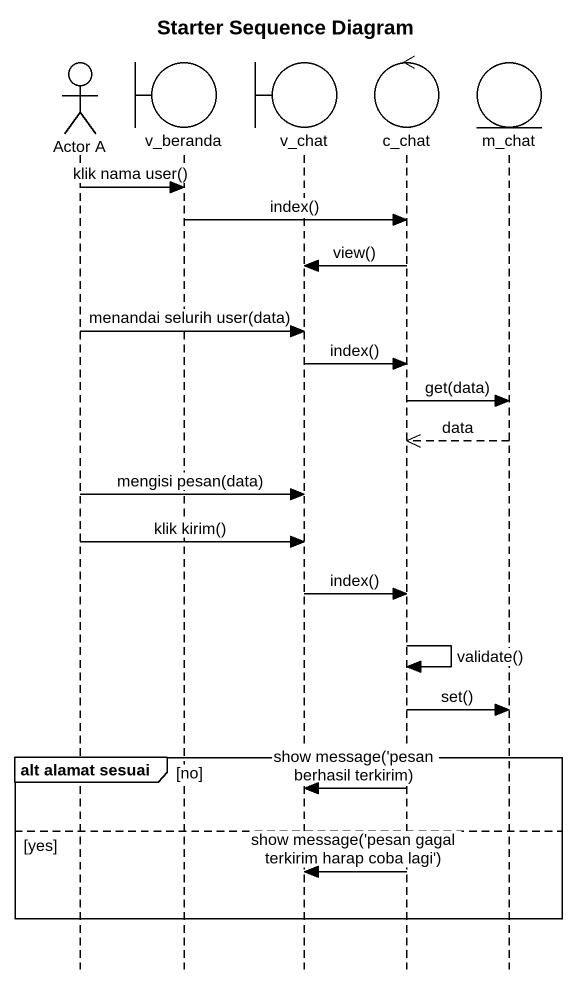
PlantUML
@startuml
title Starter Sequence Diagram
hide footbox
actor "Actor A" as Actor_A
boundary v_beranda
boundary v_chat
control c_chat
entity m_chat

Actor_A -> v_beranda : klik nama user()
v_beranda -> c_chat : index()
c_chat -> v_chat : view()
Actor_A -> v_chat : menandai selurih user(data)
v_chat -> c_chat : index()
c_chat -> m_chat : get(data)
m_chat -->> c_chat : data
Actor_A -> v_chat : mengisi pesan(data)
Actor_A -> v_chat : klik kirim()
v_chat -> c_chat : index()
c_chat -> c_chat : validate()
c_chat -> m_chat : set()
group alt alamat sesuai [no]
  c_chat -> v_chat : show message('pesan berhasil terkirim)
else yes
  c_chat -> v_chat : show message('pesan gagal terkirim harap coba lagi')
end
@enduml
